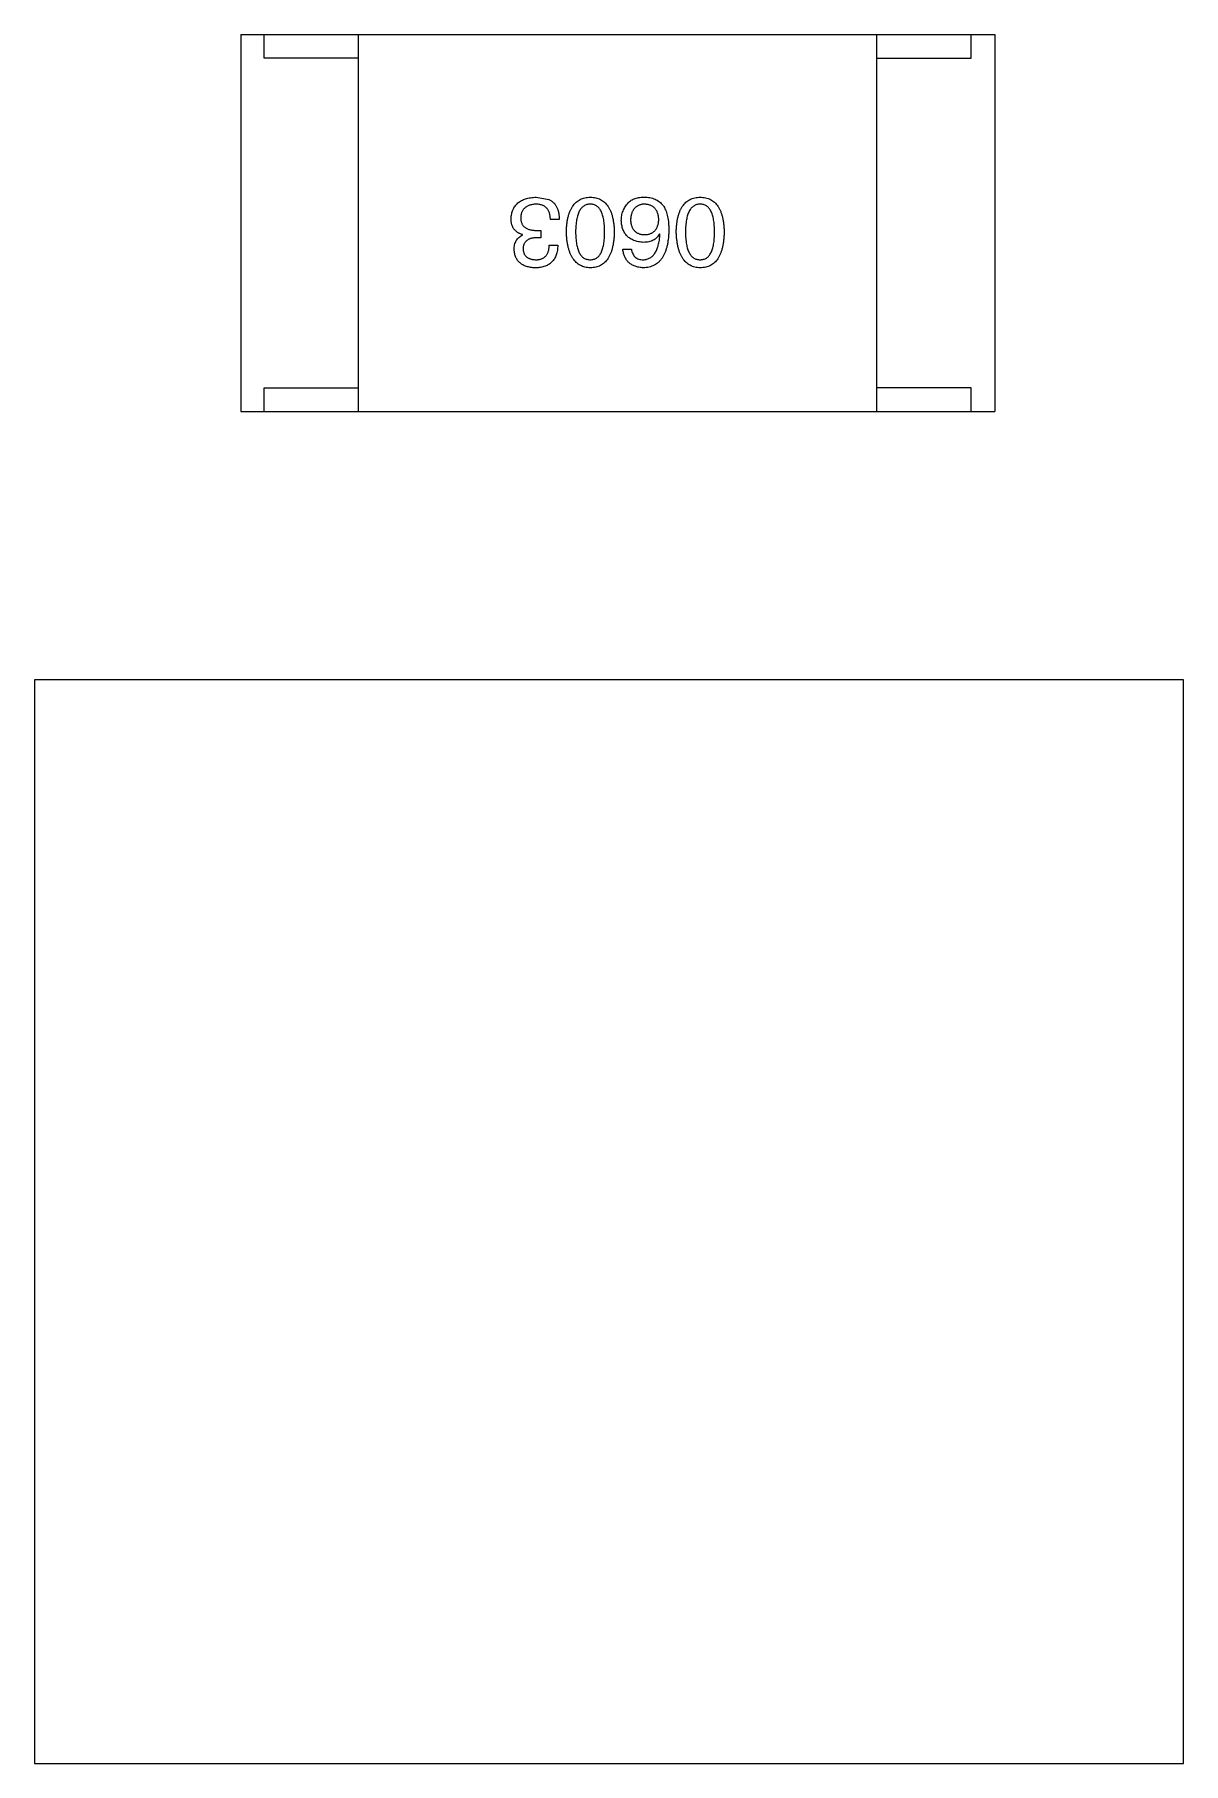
# Model space of a CAD drawing. Header units: inches. Extents: x -13 to 240, y -18 to 126.
# Drawn here: x 178.889 to 181.327, y 32.796 to 36.466 of the extents above; entities that cross this region are included whole.
import ezdxf

# ---------------------------------------------------------------- set-up
doc = ezdxf.new("R2010")
doc.units = ezdxf.units.IN
doc.header["$LTSCALE"] = 1.21
doc.header["$MEASUREMENT"] = 0
doc.layers.get('0').update_dxf_attribs({"linetype": 'CONTINUOUS'})

msp = doc.modelspace()

# ---------------------------------------------------------------- linework, layer by layer
at = {"color": 7, "linetype": 'Continuous'}
for p, q in [((179.3264, 36.4662), (179.3264, 35.6662)), ((179.3264, 36.4662), (180.9264, 36.4662)), ((179.3764, 36.4162), (179.3764, 36.4662)), ((179.5764, 35.6662), (179.5764, 36.4662)), ((180.6764, 35.6662), (180.6764, 36.4662)), ((180.8764, 36.4162), (180.8764, 36.4662)), ((180.9264, 36.4662), (180.9264, 35.6662)), ((179.5764, 36.4162), (179.3764, 36.4162)), ((180.6764, 36.4162), (180.8764, 36.4162)), ((179.9533, 36.121), (179.9803, 36.1161)), ((179.9246, 36.0407), (179.9246, 36.0415)), ((179.9541, 36.0505), (179.9631, 36.0505)), ((179.9631, 36.0505), (179.9631, 36.0349)), ((180.0024, 36.0735), (179.9836, 36.0735)), ((180.2159, 36.0423), (180.2151, 36.0431)), ((179.9631, 36.0349), (179.9533, 36.0349)), ((179.9811, 36.0194), (179.9992, 36.0194)), ((180.1372, 36.0104), (180.1553, 36.0104)), ((179.3764, 35.6662), (179.3764, 35.7162)), ((179.3764, 35.7162), (179.5764, 35.7162)), ((180.8764, 35.7162), (180.6764, 35.7162)), ((180.8764, 35.6662), (180.8764, 35.7162)), ((179.3264, 35.6662), (180.9264, 35.6662)), ((178.8891, 35.0964), (178.8891, 32.7964)), ((181.3266, 35.0964), (178.8891, 35.0964)), ((181.3266, 32.7964), (181.3266, 35.0964)), ((178.8891, 32.7964), (181.3266, 32.7964))]:
    msp.add_line(p, q, dxfattribs=at)
for points, knots in [([(179.9, 36.0751), (179.9001, 36.0769), (179.9004, 36.0804), (179.9013, 36.0854), (179.9025, 36.0902), (179.9041, 36.0945), (179.9061, 36.0986), (179.9086, 36.1023), (179.9113, 36.1057), (179.9145, 36.1088), (179.918, 36.1115), (179.922, 36.1139), (179.9263, 36.1159), (179.9309, 36.1176), (179.936, 36.119), (179.9414, 36.12), (179.9472, 36.1207), (179.9512, 36.1209), (179.9533, 36.121)], [0, 0, 0, 0, 0.068236, 0.132937, 0.194125, 0.253174, 0.310181, 0.365986, 0.421096, 0.476216, 0.532352, 0.590232, 0.649824, 0.71274, 0.778406, 0.848058, 0.921922, 1, 1, 1, 1]), ([(179.9803, 36.1161), (179.9812, 36.1157), (179.9829, 36.1148), (179.9853, 36.1133), (179.9876, 36.1116), (179.9897, 36.1098), (179.9917, 36.1077), (179.9935, 36.1055), (179.9951, 36.1031), (179.9965, 36.1005), (179.9978, 36.0977), (179.999, 36.0948), (180, 36.0917), (180.0008, 36.0884), (180.0014, 36.0849), (180.002, 36.0812), (180.0023, 36.0774), (180.0024, 36.0748), (180.0024, 36.0735)], [0, 0, 0, 0, 0.056906, 0.113264, 0.168825, 0.223843, 0.279195, 0.335267, 0.392098, 0.450414, 0.51054, 0.572219, 0.636652, 0.703156, 0.773102, 0.845505, 0.921063, 1, 1, 1, 1]), ([(180.0174, 36.0472), (180.0175, 36.0502), (180.0177, 36.0559), (180.0184, 36.0642), (180.0195, 36.0719), (180.0211, 36.0791), (180.0229, 36.0857), (180.0252, 36.0917), (180.0278, 36.0972), (180.0308, 36.1022), (180.0341, 36.1065), (180.0379, 36.1103), (180.042, 36.1135), (180.0465, 36.1162), (180.0514, 36.1183), (180.0567, 36.1198), (180.0623, 36.1207), (180.0662, 36.1209), (180.0682, 36.121)], [0, 0, 0, 0, 0.08769, 0.170218, 0.24749, 0.319818, 0.387758, 0.451391, 0.511445, 0.568185, 0.622681, 0.67526, 0.726746, 0.778428, 0.830764, 0.884397, 0.940866, 1, 1, 1, 1]), ([(180.0682, 36.121), (180.0702, 36.1209), (180.0741, 36.1207), (180.0797, 36.1198), (180.0849, 36.1183), (180.0898, 36.1162), (180.0944, 36.1135), (180.0985, 36.1103), (180.1023, 36.1065), (180.1056, 36.1021), (180.1086, 36.0972), (180.1112, 36.0917), (180.1135, 36.0857), (180.1153, 36.0791), (180.1168, 36.0719), (180.1179, 36.0642), (180.1187, 36.0559), (180.1189, 36.0502), (180.119, 36.0472)], [0, 0, 0, 0, 0.059135, 0.115606, 0.169241, 0.221578, 0.273261, 0.324749, 0.377329, 0.431642, 0.488541, 0.548597, 0.612232, 0.680174, 0.752504, 0.829777, 0.912307, 1, 1, 1, 1]), ([(180.1487, 36.1087), (180.1496, 36.1098), (180.1515, 36.1119), (180.155, 36.1145), (180.1589, 36.1167), (180.1633, 36.1185), (180.1682, 36.1198), (180.1736, 36.1206), (180.1794, 36.1211), (180.1835, 36.121), (180.1856, 36.121)], [0, 0, 0, 0, 0.105033, 0.21147, 0.321511, 0.438526, 0.563605, 0.698055, 0.843218, 1, 1, 1, 1]), ([(180.1856, 36.121), (180.1876, 36.1209), (180.1917, 36.1207), (180.1975, 36.1196), (180.2029, 36.118), (180.208, 36.1158), (180.2126, 36.113), (180.2169, 36.1097), (180.2208, 36.1058), (180.223, 36.1028), (180.2241, 36.1013)], [0, 0, 0, 0, 0.137449, 0.267856, 0.393219, 0.514735, 0.63397, 0.753734, 0.874967, 1, 1, 1, 1]), ([(180.2505, 36.0472), (180.2506, 36.0502), (180.2508, 36.0559), (180.2516, 36.0642), (180.2527, 36.0719), (180.2542, 36.0791), (180.2561, 36.0857), (180.2583, 36.0917), (180.2609, 36.0972), (180.2639, 36.1022), (180.2673, 36.1065), (180.271, 36.1103), (180.2752, 36.1135), (180.2797, 36.1162), (180.2846, 36.1183), (180.2898, 36.1198), (180.2955, 36.1207), (180.2994, 36.1209), (180.3013, 36.121)], [0, 0, 0, 0, 0.08769, 0.170218, 0.24749, 0.319818, 0.387758, 0.451391, 0.511445, 0.568185, 0.622681, 0.67526, 0.726746, 0.778428, 0.830764, 0.884397, 0.940866, 1, 1, 1, 1]), ([(180.3013, 36.121), (180.3033, 36.1209), (180.3072, 36.1207), (180.3128, 36.1198), (180.3181, 36.1183), (180.323, 36.1162), (180.3275, 36.1135), (180.3317, 36.1103), (180.3354, 36.1065), (180.3387, 36.1021), (180.3418, 36.0972), (180.3444, 36.0917), (180.3466, 36.0857), (180.3485, 36.0791), (180.35, 36.0719), (180.3511, 36.0642), (180.3519, 36.0559), (180.3521, 36.0502), (180.3522, 36.0472)], [0, 0, 0, 0, 0.059135, 0.115606, 0.169241, 0.221578, 0.273261, 0.324749, 0.377329, 0.431642, 0.488541, 0.548597, 0.612232, 0.680174, 0.752504, 0.829777, 0.912307, 1, 1, 1, 1]), ([(179.9246, 36.0415), (179.9236, 36.0418), (179.9216, 36.0425), (179.9188, 36.0436), (179.9162, 36.0449), (179.9138, 36.0463), (179.9116, 36.0479), (179.9096, 36.0496), (179.9077, 36.0515), (179.9061, 36.0536), (179.9047, 36.0558), (179.9034, 36.0581), (179.9023, 36.0606), (179.9015, 36.0632), (179.9008, 36.066), (179.9004, 36.0689), (179.9, 36.0719), (179.9, 36.074), (179.9, 36.0751)], [0, 0, 0, 0, 0.069445, 0.136039, 0.200011, 0.261745, 0.322328, 0.381403, 0.438864, 0.496655, 0.554398, 0.612391, 0.672266, 0.733005, 0.79604, 0.861293, 0.928785, 1, 1, 1, 1]), ([(179.9524, 36.1063), (179.9512, 36.1062), (179.9488, 36.106), (179.9454, 36.1055), (179.9421, 36.1048), (179.9391, 36.1039), (179.9363, 36.1028), (179.9337, 36.1015), (179.9314, 36.1), (179.9292, 36.0983), (179.9274, 36.0964), (179.9257, 36.0943), (179.9242, 36.092), (179.923, 36.0895), (179.922, 36.0868), (179.9213, 36.0839), (179.9207, 36.0808), (179.9206, 36.0787), (179.9205, 36.0776)], [0, 0, 0, 0, 0.076694, 0.149502, 0.218019, 0.283183, 0.345589, 0.405199, 0.462852, 0.519478, 0.575313, 0.630559, 0.687006, 0.744638, 0.804006, 0.866059, 0.931486, 1, 1, 1, 1]), ([(179.9205, 36.0776), (179.9205, 36.0765), (179.9205, 36.0743), (179.9209, 36.0713), (179.9216, 36.0684), (179.9225, 36.0657), (179.9237, 36.0633), (179.9252, 36.0611), (179.9269, 36.059), (179.9289, 36.0572), (179.9311, 36.0556), (179.9336, 36.0542), (179.9364, 36.0531), (179.9394, 36.0522), (179.9427, 36.0514), (179.9463, 36.0509), (179.9501, 36.0505), (179.9527, 36.0505), (179.9541, 36.0505)], [0, 0, 0, 0, 0.066518, 0.129194, 0.188613, 0.245254, 0.300032, 0.353805, 0.407079, 0.461108, 0.516272, 0.574141, 0.634837, 0.699275, 0.767504, 0.840272, 0.917505, 1, 1, 1, 1]), ([(179.9836, 36.0735), (179.9835, 36.0748), (179.9834, 36.0774), (179.983, 36.0811), (179.9823, 36.0846), (179.9814, 36.0878), (179.9803, 36.0907), (179.9789, 36.0934), (179.9773, 36.0959), (179.9754, 36.0981), (179.9734, 36.1), (179.9711, 36.1017), (179.9685, 36.1031), (179.9657, 36.1043), (179.9627, 36.1052), (179.9595, 36.1058), (179.956, 36.1062), (179.9537, 36.1062), (179.9524, 36.1063)], [0, 0, 0, 0, 0.07723, 0.149593, 0.217944, 0.282232, 0.34411, 0.402297, 0.458791, 0.513966, 0.568538, 0.623291, 0.679957, 0.737243, 0.798142, 0.86118, 0.928728, 1, 1, 1, 1]), ([(180.0682, 36.1063), (180.0669, 36.1062), (180.0645, 36.106), (180.0609, 36.1053), (180.0576, 36.104), (180.0545, 36.1023), (180.0517, 36.1002), (180.0491, 36.0976), (180.0468, 36.0945), (180.0447, 36.091), (180.0429, 36.0871), (180.0413, 36.0827), (180.04, 36.0779), (180.0389, 36.0726), (180.0381, 36.0669), (180.0375, 36.0607), (180.0371, 36.0541), (180.0371, 36.0496), (180.037, 36.0472)], [0, 0, 0, 0, 0.050879, 0.099377, 0.146973, 0.193618, 0.240619, 0.289461, 0.34047, 0.395283, 0.453059, 0.515633, 0.582666, 0.655287, 0.732971, 0.815933, 0.905166, 1, 1, 1, 1]), ([(180.0985, 36.0472), (180.0985, 36.0496), (180.0985, 36.0542), (180.0981, 36.0609), (180.0975, 36.0672), (180.0967, 36.0729), (180.0956, 36.0782), (180.0944, 36.0831), (180.0928, 36.0875), (180.091, 36.0914), (180.089, 36.0949), (180.0868, 36.098), (180.0843, 36.1005), (180.0815, 36.1026), (180.0785, 36.1043), (180.0753, 36.1054), (180.0718, 36.1061), (180.0694, 36.1062), (180.0682, 36.1063)], [0, 0, 0, 0, 0.096457, 0.187288, 0.27178, 0.350132, 0.423455, 0.491343, 0.554037, 0.612253, 0.666313, 0.717038, 0.764921, 0.811214, 0.856775, 0.902988, 0.950234, 1, 1, 1, 1]), ([(180.1339, 36.0718), (180.134, 36.0736), (180.1341, 36.077), (180.1348, 36.0821), (180.1359, 36.087), (180.1375, 36.0917), (180.1397, 36.0963), (180.1422, 36.1007), (180.1452, 36.1048), (180.1475, 36.1074), (180.1487, 36.1087)], [0, 0, 0, 0, 0.12904, 0.253809, 0.377066, 0.499122, 0.621469, 0.744665, 0.870607, 1, 1, 1, 1]), ([(180.1823, 36.1063), (180.1812, 36.1062), (180.1791, 36.106), (180.176, 36.1054), (180.1731, 36.1046), (180.1704, 36.1036), (180.1679, 36.1023), (180.1656, 36.1008), (180.1635, 36.099), (180.1616, 36.097), (180.1598, 36.0948), (180.1584, 36.0923), (180.157, 36.0896), (180.156, 36.0867), (180.1551, 36.0835), (180.1544, 36.0801), (180.1539, 36.0765), (180.1537, 36.0739), (180.1536, 36.0726)], [0, 0, 0, 0, 0.066682, 0.130303, 0.190802, 0.248749, 0.30534, 0.361219, 0.415721, 0.471765, 0.528279, 0.586428, 0.64659, 0.710143, 0.776461, 0.846692, 0.921137, 1, 1, 1, 1]), ([(180.2135, 36.0735), (180.2134, 36.0748), (180.2132, 36.0773), (180.2127, 36.0809), (180.2119, 36.0843), (180.211, 36.0875), (180.2098, 36.0904), (180.2083, 36.093), (180.2068, 36.0955), (180.2049, 36.0976), (180.2028, 36.0996), (180.2005, 36.1013), (180.198, 36.1028), (180.1953, 36.1039), (180.1924, 36.1049), (180.1892, 36.1056), (180.1858, 36.1061), (180.1835, 36.1062), (180.1823, 36.1063)], [0, 0, 0, 0, 0.076467, 0.148148, 0.216496, 0.280559, 0.342274, 0.401168, 0.458322, 0.514073, 0.569257, 0.62465, 0.68124, 0.739113, 0.799947, 0.862804, 0.929597, 1, 1, 1, 1]), ([(180.2241, 36.1013), (180.225, 36.0998), (180.2267, 36.0966), (180.2289, 36.0913), (180.2307, 36.0856), (180.2322, 36.0795), (180.2334, 36.0729), (180.2342, 36.0659), (180.2347, 36.0583), (180.2347, 36.0532), (180.2348, 36.0505)], [0, 0, 0, 0, 0.101889, 0.209155, 0.322694, 0.442863, 0.569758, 0.70479, 0.848502, 1, 1, 1, 1]), ([(180.3013, 36.1063), (180.3001, 36.1062), (180.2976, 36.106), (180.2941, 36.1053), (180.2907, 36.104), (180.2877, 36.1023), (180.2848, 36.1002), (180.2823, 36.0976), (180.2799, 36.0945), (180.2779, 36.091), (180.276, 36.0871), (180.2745, 36.0827), (180.2731, 36.0779), (180.2721, 36.0726), (180.2712, 36.0669), (180.2706, 36.0607), (180.2703, 36.0541), (180.2702, 36.0496), (180.2702, 36.0472)], [0, 0, 0, 0, 0.050879, 0.099377, 0.146973, 0.193618, 0.240619, 0.289461, 0.34047, 0.395283, 0.453059, 0.515633, 0.582666, 0.655287, 0.732971, 0.815933, 0.905166, 1, 1, 1, 1]), ([(180.3317, 36.0472), (180.3317, 36.0496), (180.3316, 36.0542), (180.3312, 36.0609), (180.3307, 36.0672), (180.3299, 36.0729), (180.3288, 36.0782), (180.3275, 36.0831), (180.326, 36.0875), (180.3242, 36.0914), (180.3222, 36.0949), (180.3199, 36.098), (180.3174, 36.1005), (180.3147, 36.1026), (180.3117, 36.1043), (180.3084, 36.1054), (180.305, 36.1061), (180.3026, 36.1062), (180.3013, 36.1063)], [0, 0, 0, 0, 0.096457, 0.187288, 0.27178, 0.350132, 0.423455, 0.491343, 0.554037, 0.612253, 0.666313, 0.717038, 0.764921, 0.811214, 0.856775, 0.902988, 0.950234, 1, 1, 1, 1]), ([(179.9065, 36.0095), (179.9066, 36.0114), (179.9067, 36.0149), (179.9075, 36.02), (179.909, 36.0246), (179.9109, 36.0288), (179.9135, 36.0325), (179.9166, 36.0358), (179.9203, 36.0386), (179.9231, 36.04), (179.9246, 36.0407)], [0, 0, 0, 0, 0.143686, 0.277942, 0.40333, 0.521785, 0.638573, 0.755208, 0.874773, 1, 1, 1, 1]), ([(180.0682, 35.971), (180.0662, 35.9711), (180.0624, 35.9714), (180.0569, 35.9724), (180.0517, 35.9741), (180.0468, 35.9763), (180.0424, 35.9791), (180.0383, 35.9824), (180.0345, 35.9864), (180.0312, 35.9909), (180.0282, 35.996), (180.0255, 36.0016), (180.0233, 36.0079), (180.0214, 36.0146), (180.0198, 36.022), (180.0186, 36.0299), (180.0178, 36.0384), (180.0175, 36.0442), (180.0174, 36.0472)], [0, 0, 0, 0, 0.057415, 0.112361, 0.16496, 0.216437, 0.267441, 0.318839, 0.371478, 0.426325, 0.483626, 0.544235, 0.608673, 0.677374, 0.750405, 0.828394, 0.911525, 1, 1, 1, 1]), ([(180.037, 36.0472), (180.0371, 36.0449), (180.0371, 36.0402), (180.0375, 36.0335), (180.0381, 36.0273), (180.0389, 36.0215), (180.04, 36.0162), (180.0413, 36.0114), (180.0429, 36.007), (180.0447, 36.003), (180.0468, 35.9995), (180.0491, 35.9965), (180.0517, 35.994), (180.0545, 35.9918), (180.0576, 35.9902), (180.0609, 35.989), (180.0645, 35.9884), (180.0669, 35.9883), (180.0682, 35.9882)], [0, 0, 0, 0, 0.095719, 0.185854, 0.269738, 0.347952, 0.420315, 0.487894, 0.550245, 0.608186, 0.662454, 0.713283, 0.761375, 0.808209, 0.854301, 0.901312, 0.949396, 1, 1, 1, 1]), ([(180.0682, 35.9882), (180.0694, 35.9883), (180.0718, 35.9884), (180.0753, 35.989), (180.0785, 35.9902), (180.0815, 35.9918), (180.0843, 35.994), (180.0868, 35.9965), (180.089, 35.9995), (180.091, 36.003), (180.0928, 36.007), (180.0944, 36.0114), (180.0956, 36.0162), (180.0967, 36.0215), (180.0975, 36.0273), (180.0981, 36.0335), (180.0985, 36.0402), (180.0985, 36.0449), (180.0985, 36.0472)], [0, 0, 0, 0, 0.049764, 0.097007, 0.143217, 0.188577, 0.235116, 0.282997, 0.333719, 0.387776, 0.445989, 0.508679, 0.576563, 0.649481, 0.728235, 0.812722, 0.903548, 1, 1, 1, 1]), ([(180.119, 36.0472), (180.1189, 36.0442), (180.1187, 36.0383), (180.1179, 36.0297), (180.1168, 36.0217), (180.1153, 36.0143), (180.1135, 36.0075), (180.1112, 36.0013), (180.1086, 35.9956), (180.1056, 35.9905), (180.1023, 35.986), (180.0985, 35.9821), (180.0944, 35.9787), (180.0899, 35.976), (180.0849, 35.9738), (180.0797, 35.9722), (180.0741, 35.9713), (180.0702, 35.9711), (180.0682, 35.971)], [0, 0, 0, 0, 0.088823, 0.172287, 0.250296, 0.323438, 0.392244, 0.456221, 0.516635, 0.573871, 0.628, 0.680335, 0.731489, 0.782557, 0.834044, 0.886738, 0.942089, 1, 1, 1, 1]), ([(180.1807, 36.0251), (180.1788, 36.0253), (180.1753, 36.0256), (180.1702, 36.0265), (180.1653, 36.0277), (180.1609, 36.0292), (180.1568, 36.031), (180.1529, 36.0331), (180.1495, 36.0356), (180.1464, 36.0384), (180.1436, 36.0415), (180.1412, 36.0449), (180.1391, 36.0486), (180.1374, 36.0526), (180.136, 36.057), (180.135, 36.0617), (180.1342, 36.0666), (180.134, 36.0701), (180.1339, 36.0718)], [0, 0, 0, 0, 0.074228, 0.144548, 0.211288, 0.274576, 0.335162, 0.393915, 0.450599, 0.506657, 0.562409, 0.618617, 0.676096, 0.735061, 0.79654, 0.860906, 0.928473, 1, 1, 1, 1]), ([(180.1536, 36.0726), (180.1537, 36.0714), (180.1539, 36.069), (180.1544, 36.0656), (180.1551, 36.0624), (180.156, 36.0594), (180.1572, 36.0566), (180.1585, 36.054), (180.16, 36.0518), (180.1618, 36.0497), (180.1637, 36.0478), (180.1659, 36.0462), (180.1683, 36.0449), (180.1708, 36.0437), (180.1736, 36.0428), (180.1766, 36.0421), (180.1798, 36.0417), (180.182, 36.0416), (180.1831, 36.0415)], [0, 0, 0, 0, 0.076288, 0.14871, 0.216387, 0.281386, 0.342528, 0.402111, 0.4591, 0.514852, 0.569974, 0.625644, 0.682226, 0.740156, 0.800362, 0.863471, 0.930116, 1, 1, 1, 1]), ([(180.2348, 36.0505), (180.2347, 36.0474), (180.2345, 36.0413), (180.2336, 36.0324), (180.2325, 36.0241), (180.2309, 36.0165), (180.2289, 36.0094), (180.2265, 36.0029), (180.2237, 35.997), (180.2205, 35.9917), (180.217, 35.987), (180.213, 35.9829), (180.2086, 35.9794), (180.2038, 35.9765), (180.1985, 35.9742), (180.1929, 35.9725), (180.1869, 35.9714), (180.1828, 35.9711), (180.1807, 35.971)], [0, 0, 0, 0, 0.087517, 0.169686, 0.246944, 0.319347, 0.387088, 0.450961, 0.511075, 0.567974, 0.622351, 0.675039, 0.726853, 0.778688, 0.83093, 0.884738, 0.941043, 1, 1, 1, 1]), ([(180.2151, 36.0431), (180.2142, 36.0417), (180.2125, 36.0389), (180.2094, 36.0352), (180.2057, 36.032), (180.2016, 36.0295), (180.197, 36.0275), (180.192, 36.0261), (180.1865, 36.0252), (180.1826, 36.0252), (180.1807, 36.0251)], [0, 0, 0, 0, 0.122276, 0.239997, 0.35611, 0.473903, 0.59404, 0.720428, 0.855383, 1, 1, 1, 1]), ([(180.1807, 35.9882), (180.182, 35.9883), (180.1845, 35.9885), (180.1882, 35.9894), (180.1917, 35.9905), (180.1949, 35.9922), (180.1979, 35.9941), (180.2007, 35.9966), (180.2032, 35.9994), (180.2056, 36.0026), (180.2077, 36.0062), (180.2095, 36.0102), (180.2111, 36.0146), (180.2126, 36.0194), (180.2137, 36.0245), (180.2147, 36.0301), (180.2155, 36.0361), (180.2158, 36.0402), (180.2159, 36.0423)], [0, 0, 0, 0, 0.054741, 0.107075, 0.158339, 0.208382, 0.258772, 0.310045, 0.362765, 0.417822, 0.475982, 0.537466, 0.602901, 0.673037, 0.747247, 0.826291, 0.910782, 1, 1, 1, 1]), ([(180.1831, 36.0415), (180.1843, 36.0416), (180.1866, 36.0416), (180.1898, 36.0421), (180.1929, 36.0428), (180.1958, 36.0438), (180.1984, 36.0449), (180.2008, 36.0463), (180.2031, 36.048), (180.2051, 36.0499), (180.2069, 36.052), (180.2085, 36.0544), (180.2098, 36.057), (180.211, 36.0598), (180.2119, 36.0629), (180.2127, 36.0662), (180.2132, 36.0698), (180.2134, 36.0722), (180.2135, 36.0735)], [0, 0, 0, 0, 0.070453, 0.136523, 0.199866, 0.260392, 0.318446, 0.374657, 0.430182, 0.485556, 0.541071, 0.598396, 0.657208, 0.718642, 0.783247, 0.851631, 0.923928, 1, 1, 1, 1]), ([(180.3013, 35.971), (180.2994, 35.9711), (180.2956, 35.9714), (180.29, 35.9724), (180.2848, 35.9741), (180.28, 35.9763), (180.2755, 35.9791), (180.2714, 35.9824), (180.2677, 35.9864), (180.2643, 35.9909), (180.2613, 35.996), (180.2587, 36.0016), (180.2564, 36.0079), (180.2545, 36.0146), (180.253, 36.022), (180.2518, 36.0299), (180.2509, 36.0384), (180.2507, 36.0442), (180.2505, 36.0472)], [0, 0, 0, 0, 0.057415, 0.112361, 0.16496, 0.216437, 0.267441, 0.318839, 0.371478, 0.426325, 0.483626, 0.544235, 0.608673, 0.677374, 0.750405, 0.828394, 0.911525, 1, 1, 1, 1]), ([(180.2702, 36.0472), (180.2702, 36.0449), (180.2703, 36.0402), (180.2706, 36.0335), (180.2712, 36.0273), (180.2721, 36.0215), (180.2732, 36.0162), (180.2745, 36.0114), (180.276, 36.007), (180.2779, 36.003), (180.28, 35.9995), (180.2823, 35.9965), (180.2848, 35.994), (180.2876, 35.9918), (180.2907, 35.9902), (180.2941, 35.989), (180.2976, 35.9884), (180.3001, 35.9883), (180.3013, 35.9882)], [0, 0, 0, 0, 0.095719, 0.185854, 0.269738, 0.347952, 0.420315, 0.487894, 0.550245, 0.608186, 0.662454, 0.713283, 0.761375, 0.808209, 0.854301, 0.901312, 0.949396, 1, 1, 1, 1]), ([(180.3013, 35.9882), (180.3026, 35.9883), (180.305, 35.9884), (180.3084, 35.989), (180.3117, 35.9902), (180.3147, 35.9918), (180.3174, 35.994), (180.3199, 35.9965), (180.3222, 35.9995), (180.3242, 36.003), (180.326, 36.007), (180.3275, 36.0114), (180.3288, 36.0162), (180.3299, 36.0215), (180.3307, 36.0273), (180.3312, 36.0335), (180.3316, 36.0402), (180.3317, 36.0449), (180.3317, 36.0472)], [0, 0, 0, 0, 0.049764, 0.097007, 0.143217, 0.188577, 0.235116, 0.282997, 0.333719, 0.387776, 0.445989, 0.508679, 0.576563, 0.649481, 0.728235, 0.812722, 0.903548, 1, 1, 1, 1]), ([(180.3522, 36.0472), (180.3521, 36.0442), (180.3519, 36.0383), (180.3511, 36.0297), (180.35, 36.0217), (180.3485, 36.0143), (180.3466, 36.0075), (180.3444, 36.0013), (180.3418, 35.9956), (180.3388, 35.9905), (180.3354, 35.986), (180.3317, 35.9821), (180.3275, 35.9787), (180.323, 35.976), (180.3181, 35.9738), (180.3129, 35.9722), (180.3072, 35.9713), (180.3033, 35.9711), (180.3013, 35.971)], [0, 0, 0, 0, 0.088823, 0.172287, 0.250296, 0.323438, 0.392244, 0.456221, 0.516635, 0.573871, 0.628, 0.680335, 0.731489, 0.782557, 0.834044, 0.886738, 0.942089, 1, 1, 1, 1]), ([(179.9516, 35.971), (179.9499, 35.9711), (179.9465, 35.9713), (179.9417, 35.9719), (179.9371, 35.9728), (179.9329, 35.974), (179.9289, 35.9754), (179.9253, 35.9771), (179.922, 35.9791), (179.919, 35.9814), (179.9163, 35.9839), (179.914, 35.9868), (179.9119, 35.9899), (179.9102, 35.9933), (179.9088, 35.997), (179.9077, 36.0009), (179.9069, 36.0051), (179.9067, 36.008), (179.9065, 36.0095)], [0, 0, 0, 0, 0.077845, 0.151584, 0.221397, 0.287366, 0.350104, 0.410398, 0.467998, 0.524388, 0.579979, 0.635152, 0.690917, 0.747936, 0.806661, 0.867861, 0.932479, 1, 1, 1, 1]), ([(179.9533, 36.0349), (179.9522, 36.0349), (179.95, 36.0348), (179.947, 36.0344), (179.9441, 36.0339), (179.9414, 36.0332), (179.9389, 36.0323), (179.9367, 36.0313), (179.9346, 36.03), (179.9327, 36.0286), (179.9311, 36.0271), (179.9297, 36.0253), (179.9284, 36.0234), (179.9274, 36.0212), (179.9265, 36.019), (179.9259, 36.0165), (179.9256, 36.0139), (179.9254, 36.0121), (179.9254, 36.0112)], [0, 0, 0, 0, 0.079415, 0.154091, 0.22508, 0.29186, 0.355026, 0.415127, 0.472418, 0.528511, 0.583551, 0.638361, 0.693547, 0.750023, 0.807857, 0.868401, 0.932259, 1, 1, 1, 1]), ([(179.9254, 36.0112), (179.9255, 36.0103), (179.9256, 36.0085), (179.9261, 36.006), (179.9268, 36.0036), (179.9276, 36.0014), (179.9287, 35.9994), (179.9299, 35.9976), (179.9313, 35.9958), (179.933, 35.9943), (179.9347, 35.993), (179.9367, 35.9918), (179.9389, 35.9908), (179.9412, 35.9899), (179.9438, 35.9892), (179.9465, 35.9887), (179.9494, 35.9884), (179.9514, 35.9883), (179.9524, 35.9882)], [0, 0, 0, 0, 0.067655, 0.132224, 0.194132, 0.253145, 0.309858, 0.366002, 0.421361, 0.47702, 0.532632, 0.590536, 0.65067, 0.713258, 0.779588, 0.848803, 0.921949, 1, 1, 1, 1]), ([(179.9992, 36.0194), (179.9991, 36.0174), (179.999, 36.0137), (179.9983, 36.0083), (179.9973, 36.0033), (179.996, 35.9986), (179.9942, 35.9943), (179.9922, 35.9903), (179.9897, 35.9867), (179.9869, 35.9835), (179.9838, 35.9806), (179.9802, 35.9781), (179.9763, 35.976), (179.9721, 35.9743), (179.9675, 35.9728), (179.9625, 35.9719), (179.9572, 35.9712), (179.9535, 35.9711), (179.9516, 35.971)], [0, 0, 0, 0, 0.074804, 0.144899, 0.211458, 0.274554, 0.334363, 0.392059, 0.448123, 0.503024, 0.558154, 0.613471, 0.670844, 0.729926, 0.792003, 0.857405, 0.926768, 1, 1, 1, 1]), ([(179.9524, 35.9882), (179.9536, 35.9882), (179.9558, 35.9883), (179.9589, 35.9887), (179.9619, 35.9893), (179.9647, 35.9901), (179.9672, 35.9912), (179.9695, 35.9925), (179.9717, 35.9941), (179.9736, 35.996), (179.9753, 35.9981), (179.9768, 36.0004), (179.978, 36.003), (179.9791, 36.0058), (179.98, 36.0088), (179.9805, 36.0121), (179.981, 36.0157), (179.9811, 36.0181), (179.9811, 36.0194)], [0, 0, 0, 0, 0.069877, 0.136363, 0.198671, 0.257968, 0.315462, 0.370709, 0.425568, 0.479847, 0.535753, 0.592303, 0.651386, 0.713311, 0.778642, 0.84836, 0.921866, 1, 1, 1, 1]), ([(180.1807, 35.971), (180.1791, 35.9711), (180.176, 35.9714), (180.1715, 35.9721), (180.1672, 35.9731), (180.1632, 35.9743), (180.1595, 35.9758), (180.1561, 35.9776), (180.153, 35.9797), (180.1501, 35.982), (180.1475, 35.9846), (180.1452, 35.9875), (180.1432, 35.9906), (180.1414, 35.9941), (180.1399, 35.9977), (180.1388, 36.0017), (180.1378, 36.0059), (180.1374, 36.0089), (180.1372, 36.0104)], [0, 0, 0, 0, 0.073784, 0.144317, 0.211047, 0.274818, 0.336501, 0.395724, 0.453465, 0.510016, 0.566585, 0.622844, 0.680328, 0.739335, 0.800408, 0.863904, 0.93053, 1, 1, 1, 1]), ([(180.1553, 36.0104), (180.1556, 36.0086), (180.1564, 36.0053), (180.1582, 36.0007), (180.1606, 35.9968), (180.1635, 35.9936), (180.1671, 35.9912), (180.1711, 35.9895), (180.1757, 35.9884), (180.179, 35.9883), (180.1807, 35.9882)], [0, 0, 0, 0, 0.1439, 0.274233, 0.394478, 0.509388, 0.621911, 0.738504, 0.863414, 1, 1, 1, 1])]:
    msp.add_open_spline(points, degree=3, knots=knots, dxfattribs=at)

doc.saveas('drawing.dxf')
